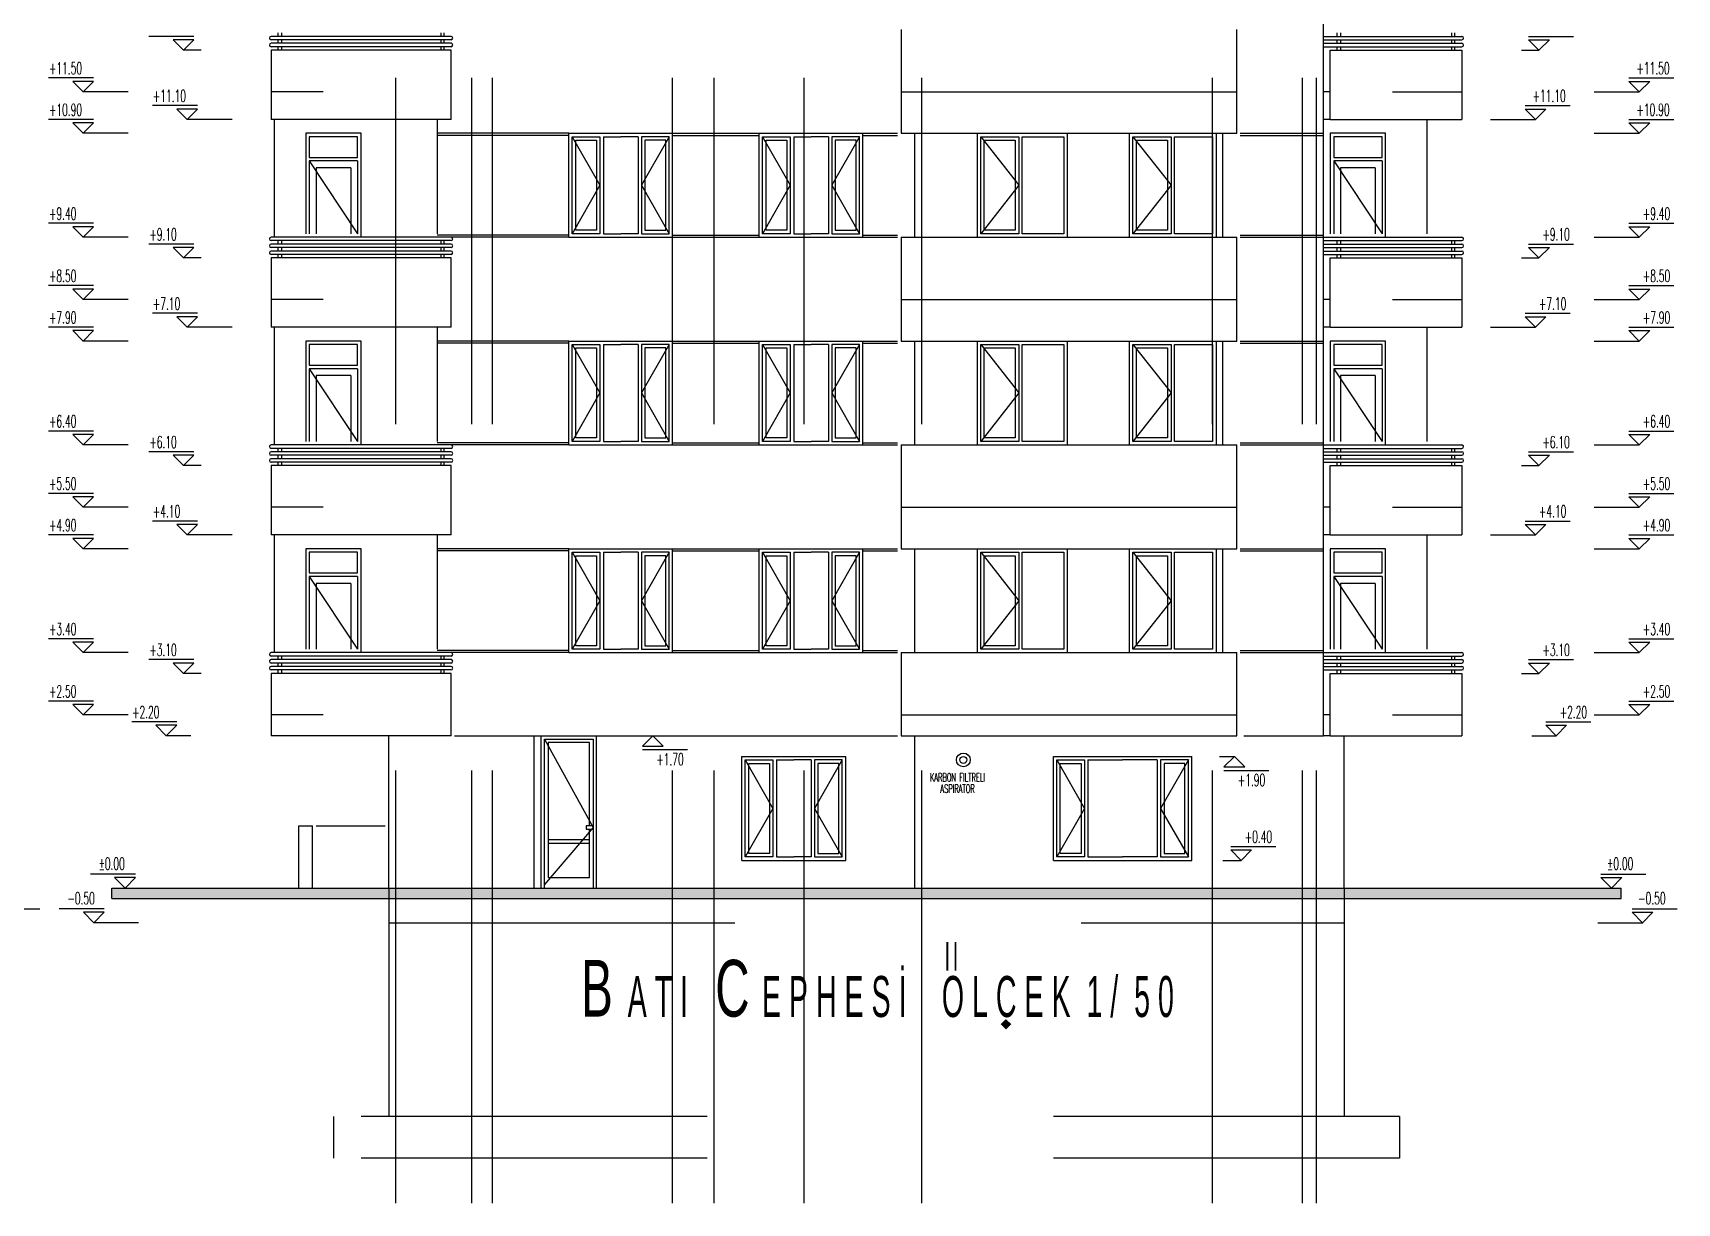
# Model space of a CAD drawing. Extents: x 78 to 306, y -397 to 18.
# Drawn here: x 279.6863 to 280.1613, y -396.9496 to -396.6116 of the extents above; entities that cross this region are included whole.
import ezdxf
from ezdxf.enums import TextEntityAlignment as Align

# ---------------------------------------------------------------- set-up
doc = ezdxf.new("R2010")
doc.units = 0
doc.header["$LTSCALE"] = 0.5
doc.header["$MEASUREMENT"] = 0
doc.linetypes.add('DASHDOT2', pattern=[0.5, 0.25, -0.125, 0, -0.125])
doc.linetypes.add('DOT2', pattern=[0.125, 0, -0.125])
for name, color, linetype in [('AKS', 5, 'DASHDOT2'), ('DUVAR', 6, 'CONTINUOUS'), ('IZDUSUM', 2, 'DOT2'), ('KAPI', 1, 'CONTINUOUS'), ('KOLON', 4, 'CONTINUOUS'), ('MERDIVEN', 3, 'CONTINUOUS'), ('OLCU', 31, 'CONTINUOUS'), ('TARAMA', 8, 'CONTINUOUS'), ('TEFRIS', 11, 'CONTINUOUS')]:
    doc.layers.add(name, color=color, linetype=linetype)
doc.styles.add('MİMARİ YAZI', font='arial.ttf')
doc.styles.add('OLCU', font='romans.shx', dxfattribs={"width": 0.6, "height": 0.125})

msp = doc.modelspace()

# ---------------------------------------------------------------- hatches: boundary and pattern name
at = {"layer": 'KAPI', "ltscale": 1.4}
h = msp.add_hatch(color=256, dxfattribs=at)
h.dxf.hatch_style = 1
h.paths.add_polyline_path([(279.96744, -396.89941), (279.96886, -396.898), (279.96744, -396.89658), (279.96603, -396.898)])
at = {"layer": 'TEFRIS', "ltscale": 1.4}
msp.add_hatch(color=256, dxfattribs=at).paths.add_polyline_path([(280.14514, -396.86156), (280.14514, -396.85856), (279.70914, -396.85856), (279.70914, -396.86156)])

# ---------------------------------------------------------------- linework, layer by layer
at = {"layer": 'AKS'}
for p, q in [((279.79114, -396.94956), (279.79114, -396.29556)), ((279.81314, -396.94956), (279.81314, -396.29556)), ((279.87114, -396.94956), (279.87114, -396.29556)), ((279.90914, -396.94956), (279.90914, -396.29556)), ((279.94314, -396.94956), (279.94314, -396.29556)), ((280.02714, -396.94956), (280.02714, -396.29556)), ((280.05714, -396.94956), (280.05714, -396.29556)), ((279.81914, -396.94956), (279.81914, -396.29956)), ((279.88314, -396.94956), (279.88314, -396.29956)), ((280.05314, -396.94956), (280.05314, -396.29956))]:
    msp.add_line(p, q, dxfattribs=at)
at = {"layer": 'DUVAR'}
for p, q in [((279.75514, -396.61656), (279.75514, -396.63656)), ((279.80714, -396.61656), (279.75514, -396.61656)), ((279.80714, -396.63656), (279.80714, -396.61656)), ((279.80714, -396.63656), (279.75514, -396.63656)), ((279.80314, -396.63656), (279.80314, -396.66956)), ((279.84114, -396.67056), (279.84114, -396.64056)), ((279.84114, -396.64056), (279.87114, -396.64056)), ((279.87114, -396.67056), (279.87114, -396.64056)), ((279.89614, -396.67056), (279.89614, -396.64056)), ((279.89614, -396.64056), (279.92614, -396.64056)), ((279.92614, -396.67056), (279.92614, -396.64056)), ((280.03014, -396.67056), (280.03014, -396.64056)), ((279.84114, -396.67056), (279.87114, -396.67056)), ((279.89614, -396.67056), (279.92614, -396.67056)), ((279.75514, -396.67656), (279.75514, -396.69656)), ((279.80714, -396.67656), (279.75514, -396.67656)), ((279.80714, -396.69656), (279.80714, -396.67656)), ((279.80714, -396.69656), (279.75514, -396.69656)), ((279.80314, -396.69656), (279.80314, -396.72956)), ((279.84114, -396.73056), (279.84114, -396.70056)), ((279.84114, -396.70056), (279.87114, -396.70056)), ((279.87114, -396.73056), (279.87114, -396.70056)), ((279.89614, -396.73056), (279.89614, -396.70056)), ((279.89614, -396.70056), (279.92614, -396.70056)), ((279.92614, -396.73056), (279.92614, -396.70056)), ((280.03014, -396.73056), (280.03014, -396.70056)), ((279.84114, -396.73056), (279.87114, -396.73056)), ((279.89614, -396.73056), (279.92614, -396.73056)), ((279.75514, -396.73656), (279.75514, -396.75656)), ((279.80714, -396.73656), (279.75514, -396.73656)), ((279.80714, -396.75656), (279.80714, -396.73656)), ((279.80714, -396.75656), (279.75514, -396.75656)), ((279.80314, -396.75656), (279.80314, -396.78956)), ((279.84114, -396.79056), (279.84114, -396.76056)), ((279.84114, -396.76056), (279.87114, -396.76056)), ((279.87114, -396.79056), (279.87114, -396.76056)), ((279.89614, -396.79056), (279.89614, -396.76056)), ((279.89614, -396.76056), (279.92614, -396.76056)), ((279.92614, -396.79056), (279.92614, -396.76056)), ((280.03014, -396.79056), (280.03014, -396.76056)), ((280.00314, -396.77756), (280.00314, -396.77356)), ((279.84114, -396.79056), (279.87114, -396.79056)), ((279.89614, -396.79056), (279.92614, -396.79056)), ((279.75514, -396.79656), (279.75514, -396.81456)), ((279.80714, -396.79656), (279.75514, -396.79656)), ((279.80714, -396.81456), (279.80714, -396.79656)), ((279.80714, -396.81456), (279.75514, -396.81456)), ((279.80814, -396.81456), (279.93614, -396.81456))]:
    msp.add_line(p, q, dxfattribs=at)
at = {"layer": 'IZDUSUM', "ltscale": 0.5}
for p, q in [((279.77014, -396.62856), (279.75514, -396.62856)), ((279.93714, -396.62856), (280.03414, -396.62856)), ((280.07914, -396.62856), (280.09914, -396.62856)), ((279.84214, -396.64156), (279.85014, -396.65556)), ((279.87014, -396.64156), (279.86214, -396.65556)), ((279.89714, -396.64156), (279.90514, -396.65556)), ((279.92514, -396.64156), (279.91714, -396.65556)), ((279.96014, -396.64156), (279.97114, -396.65556)), ((280.00414, -396.64156), (280.01514, -396.65556)), ((279.85014, -396.65556), (279.84214, -396.66956)), ((279.86214, -396.65556), (279.87014, -396.66956)), ((279.90514, -396.65556), (279.89714, -396.66956)), ((279.91714, -396.65556), (279.92514, -396.66956)), ((279.97114, -396.65556), (279.96014, -396.66956)), ((280.01514, -396.65556), (280.00414, -396.66956)), ((279.77014, -396.68856), (279.75514, -396.68856)), ((279.93714, -396.68856), (280.03414, -396.68856)), ((280.07914, -396.68856), (280.09914, -396.68856)), ((279.84214, -396.70156), (279.85014, -396.71556)), ((279.87014, -396.70156), (279.86214, -396.71556)), ((279.89714, -396.70156), (279.90514, -396.71556)), ((279.92514, -396.70156), (279.91714, -396.71556)), ((279.96014, -396.70156), (279.97114, -396.71556)), ((280.00414, -396.70156), (280.01514, -396.71556)), ((279.85014, -396.71556), (279.84214, -396.72956)), ((279.86214, -396.71556), (279.87014, -396.72956)), ((279.90514, -396.71556), (279.89714, -396.72956)), ((279.91714, -396.71556), (279.92514, -396.72956)), ((279.97114, -396.71556), (279.96014, -396.72956)), ((280.01514, -396.71556), (280.00414, -396.72956)), ((279.77014, -396.74856), (279.75514, -396.74856)), ((279.93714, -396.74856), (280.03414, -396.74856)), ((280.07914, -396.74856), (280.09914, -396.74856)), ((279.84214, -396.76156), (279.85014, -396.77556)), ((279.87014, -396.76156), (279.86214, -396.77556)), ((279.89714, -396.76156), (279.90514, -396.77556)), ((279.92514, -396.76156), (279.91714, -396.77556)), ((279.96014, -396.76156), (279.97114, -396.77556)), ((280.00414, -396.76156), (280.01514, -396.77556)), ((279.85014, -396.77556), (279.84214, -396.78956)), ((279.86214, -396.77556), (279.87014, -396.78956)), ((279.90514, -396.77556), (279.89714, -396.78956)), ((279.91714, -396.77556), (279.92514, -396.78956)), ((279.97114, -396.77556), (279.96014, -396.78956)), ((280.01514, -396.77556), (280.00414, -396.78956)), ((279.77014, -396.80856), (279.75514, -396.80856)), ((279.93714, -396.80856), (280.03414, -396.80856)), ((280.07914, -396.80856), (280.09914, -396.80856)), ((279.83414, -396.81556), (279.84814, -396.84106)), ((279.89214, -396.82156), (279.90014, -396.83556)), ((279.92014, -396.82156), (279.91214, -396.83556)), ((279.98214, -396.82156), (279.99014, -396.83556)), ((280.02014, -396.82156), (280.01214, -396.83556)), ((279.90014, -396.83556), (279.89214, -396.84956)), ((279.91214, -396.83556), (279.92014, -396.84956)), ((279.99014, -396.83556), (279.98214, -396.84956)), ((280.01214, -396.83556), (280.02014, -396.84956)), ((279.84814, -396.84106), (279.83414, -396.85756)), ((279.78914, -396.85856), (279.78914, -396.92456)), ((280.06514, -396.85856), (280.06514, -396.92456)), ((279.78914, -396.86856), (280.06514, -396.86856)), ((280.08114, -396.92456), (279.77314, -396.92456)), ((279.77314, -396.92456), (279.77314, -396.93656)), ((280.08114, -396.92456), (280.08114, -396.93656)), ((280.08114, -396.93656), (279.77314, -396.93656))]:
    msp.add_line(p, q, dxfattribs=at)
at = {"layer": 'IZDUSUM', "ltscale": 0.4}
for p, q in [((279.76614, -396.64856), (279.78014, -396.66956)), ((280.06214, -396.64856), (280.07614, -396.66956)), ((279.76614, -396.70856), (279.78014, -396.72956)), ((280.06214, -396.70856), (280.07614, -396.72956)), ((279.76614, -396.76856), (279.78014, -396.78956)), ((280.06214, -396.76856), (280.07614, -396.78956))]:
    msp.add_line(p, q, dxfattribs=at)
at = {"layer": 'KAPI', "ltscale": 1.4}
for p, q in [((279.80714, -396.61256), (279.75514, -396.61256)), ((279.80714, -396.61356), (279.75514, -396.61356)), ((279.80714, -396.61456), (279.75514, -396.61456)), ((279.75714, -396.61256), (279.75714, -396.61156)), ((279.75714, -396.61456), (279.75714, -396.61356)), ((279.75814, -396.61156), (279.75814, -396.61256)), ((279.75814, -396.61356), (279.75814, -396.61456)), ((279.80414, -396.61156), (279.80414, -396.61256)), ((279.80414, -396.61356), (279.80414, -396.61456)), ((279.80514, -396.61256), (279.80514, -396.61156)), ((279.80514, -396.61456), (279.80514, -396.61356)), ((280.05914, -396.61256), (280.09914, -396.61256)), ((280.05914, -396.61356), (280.09914, -396.61356)), ((280.05914, -396.61456), (280.09914, -396.61456)), ((280.06314, -396.61256), (280.06314, -396.61156)), ((280.06314, -396.61456), (280.06314, -396.61356)), ((280.06414, -396.61156), (280.06414, -396.61256)), ((280.06414, -396.61356), (280.06414, -396.61456)), ((280.09614, -396.61156), (280.09614, -396.61256)), ((280.09614, -396.61356), (280.09614, -396.61456)), ((280.09714, -396.61256), (280.09714, -396.61156)), ((280.09714, -396.61456), (280.09714, -396.61356)), ((279.80714, -396.61556), (279.75514, -396.61556)), ((279.75714, -396.61656), (279.75714, -396.61556)), ((279.75814, -396.61556), (279.75814, -396.61656)), ((279.80414, -396.61556), (279.80414, -396.61656)), ((279.80514, -396.61656), (279.80514, -396.61556)), ((280.05914, -396.61556), (280.09914, -396.61556)), ((280.06314, -396.61656), (280.06314, -396.61556)), ((280.06414, -396.61556), (280.06414, -396.61656)), ((280.09614, -396.61556), (280.09614, -396.61656)), ((280.09714, -396.61656), (280.09714, -396.61556)), ((279.75614, -396.67056), (279.75614, -396.63656)), ((279.76514, -396.64056), (279.76514, -396.66956)), ((279.78114, -396.64056), (279.76514, -396.64056)), ((279.78014, -396.64156), (279.76614, -396.64156)), ((279.76614, -396.64156), (279.76614, -396.64756)), ((279.78014, -396.64756), (279.78014, -396.64156)), ((279.78114, -396.67056), (279.78114, -396.64056)), ((279.84214, -396.64156), (279.85014, -396.64156)), ((279.84214, -396.66956), (279.84214, -396.64156)), ((279.84314, -396.64256), (279.84914, -396.64256)), ((279.84314, -396.66856), (279.84314, -396.64256)), ((279.84914, -396.64256), (279.84914, -396.66856)), ((279.85014, -396.64156), (279.85014, -396.66956)), ((279.85114, -396.64156), (279.85614, -396.64156)), ((279.85114, -396.64156), (279.85114, -396.66956)), ((279.86114, -396.64156), (279.85614, -396.64156)), ((279.86114, -396.64156), (279.86114, -396.66956)), ((279.87014, -396.64156), (279.86214, -396.64156)), ((279.86214, -396.64156), (279.86214, -396.66956)), ((279.86914, -396.64256), (279.86314, -396.64256)), ((279.86314, -396.64256), (279.86314, -396.66856)), ((279.86914, -396.66856), (279.86914, -396.64256)), ((279.87014, -396.66956), (279.87014, -396.64156)), ((279.89714, -396.64156), (279.90514, -396.64156)), ((279.89714, -396.66956), (279.89714, -396.64156)), ((279.89814, -396.64256), (279.90414, -396.64256)), ((279.89814, -396.66856), (279.89814, -396.64256)), ((279.90414, -396.64256), (279.90414, -396.66856)), ((279.90514, -396.64156), (279.90514, -396.66956)), ((279.90614, -396.64156), (279.91114, -396.64156)), ((279.90614, -396.64156), (279.90614, -396.66956)), ((279.91614, -396.64156), (279.91114, -396.64156)), ((279.91614, -396.64156), (279.91614, -396.66956)), ((279.92514, -396.64156), (279.91714, -396.64156)), ((279.91714, -396.64156), (279.91714, -396.66956)), ((279.92414, -396.64256), (279.91814, -396.64256)), ((279.91814, -396.64256), (279.91814, -396.66856)), ((279.92414, -396.66856), (279.92414, -396.64256)), ((279.92514, -396.66956), (279.92514, -396.64156)), ((279.96014, -396.64156), (279.97114, -396.64156)), ((279.96014, -396.66956), (279.96014, -396.64156)), ((279.96114, -396.64256), (279.97014, -396.64256)), ((279.96114, -396.66856), (279.96114, -396.64256)), ((279.97014, -396.64256), (279.97014, -396.66856)), ((279.97114, -396.64156), (279.97114, -396.66956)), ((279.97214, -396.64156), (279.98414, -396.64156)), ((279.97214, -396.66956), (279.97214, -396.64156)), ((279.98414, -396.64156), (279.98414, -396.66956)), ((280.00414, -396.64156), (280.01514, -396.64156)), ((280.00414, -396.66956), (280.00414, -396.64156)), ((280.00514, -396.64256), (280.01414, -396.64256)), ((280.00514, -396.66856), (280.00514, -396.64256)), ((280.01414, -396.64256), (280.01414, -396.66856)), ((280.01514, -396.64156), (280.01514, -396.66956)), ((280.01614, -396.64156), (280.02714, -396.64156)), ((280.01614, -396.66956), (280.01614, -396.64156)), ((280.02714, -396.64156), (280.02714, -396.66956)), ((280.02814, -396.64056), (280.02814, -396.67056)), ((279.76614, -396.64756), (279.78014, -396.64756)), ((279.78014, -396.64856), (279.76614, -396.64856)), ((279.76614, -396.64856), (279.76614, -396.66956)), ((279.78014, -396.64856), (279.78014, -396.66956)), ((279.77814, -396.65056), (279.76814, -396.65056)), ((279.76814, -396.65056), (279.76814, -396.66956)), ((279.77814, -396.65056), (279.77814, -396.66956)), ((279.80714, -396.67056), (279.75514, -396.67056)), ((279.80714, -396.67156), (279.75514, -396.67156)), ((279.75714, -396.67256), (279.75714, -396.67156)), ((279.75814, -396.67156), (279.75814, -396.67256)), ((279.80414, -396.67156), (279.80414, -396.67256)), ((279.80514, -396.67256), (279.80514, -396.67156)), ((279.85014, -396.66956), (279.84214, -396.66956)), ((279.84914, -396.66856), (279.84314, -396.66856)), ((279.85114, -396.66956), (279.85614, -396.66956)), ((279.86114, -396.66956), (279.85614, -396.66956)), ((279.86214, -396.66956), (279.87014, -396.66956)), ((279.86314, -396.66856), (279.86914, -396.66856)), ((279.90514, -396.66956), (279.89714, -396.66956)), ((279.90414, -396.66856), (279.89814, -396.66856)), ((279.90614, -396.66956), (279.91114, -396.66956)), ((279.91614, -396.66956), (279.91114, -396.66956)), ((279.91714, -396.66956), (279.92514, -396.66956)), ((279.91814, -396.66856), (279.92414, -396.66856)), ((279.97114, -396.66956), (279.96014, -396.66956)), ((279.97014, -396.66856), (279.96114, -396.66856)), ((279.98414, -396.66956), (279.97214, -396.66956)), ((280.01514, -396.66956), (280.00414, -396.66956)), ((280.01414, -396.66856), (280.00514, -396.66856)), ((280.02714, -396.66956), (280.01614, -396.66956)), ((280.05914, -396.67056), (280.09914, -396.67056)), ((280.05914, -396.67156), (280.09914, -396.67156)), ((280.06314, -396.67256), (280.06314, -396.67156)), ((280.06414, -396.67156), (280.06414, -396.67256)), ((280.09614, -396.67156), (280.09614, -396.67256)), ((280.09714, -396.67256), (280.09714, -396.67156)), ((279.80714, -396.67256), (279.75514, -396.67256)), ((279.80714, -396.67356), (279.75514, -396.67356)), ((279.80714, -396.67456), (279.75514, -396.67456)), ((279.80714, -396.67556), (279.75514, -396.67556)), ((279.75714, -396.67456), (279.75714, -396.67356)), ((279.75714, -396.67656), (279.75714, -396.67556)), ((279.75814, -396.67356), (279.75814, -396.67456)), ((279.75814, -396.67556), (279.75814, -396.67656)), ((279.80414, -396.67356), (279.80414, -396.67456)), ((279.80414, -396.67556), (279.80414, -396.67656)), ((279.80514, -396.67456), (279.80514, -396.67356)), ((279.80514, -396.67656), (279.80514, -396.67556)), ((280.05914, -396.67256), (280.09914, -396.67256)), ((280.05914, -396.67356), (280.09914, -396.67356)), ((280.05914, -396.67456), (280.09914, -396.67456)), ((280.05914, -396.67556), (280.09914, -396.67556)), ((280.06314, -396.67456), (280.06314, -396.67356)), ((280.06314, -396.67656), (280.06314, -396.67556)), ((280.06414, -396.67356), (280.06414, -396.67456)), ((280.06414, -396.67556), (280.06414, -396.67656)), ((280.09614, -396.67356), (280.09614, -396.67456)), ((280.09614, -396.67556), (280.09614, -396.67656)), ((280.09714, -396.67456), (280.09714, -396.67356)), ((280.09714, -396.67656), (280.09714, -396.67556)), ((279.75614, -396.73056), (279.75614, -396.69656)), ((279.76514, -396.70056), (279.76514, -396.72956)), ((279.78114, -396.70056), (279.76514, -396.70056)), ((279.78114, -396.73056), (279.78114, -396.70056)), ((280.02814, -396.70056), (280.02814, -396.73056)), ((279.78014, -396.70156), (279.76614, -396.70156)), ((279.76614, -396.70156), (279.76614, -396.70756)), ((279.78014, -396.70756), (279.78014, -396.70156)), ((279.84214, -396.70156), (279.85014, -396.70156)), ((279.84214, -396.72956), (279.84214, -396.70156)), ((279.84314, -396.70256), (279.84914, -396.70256)), ((279.84314, -396.72856), (279.84314, -396.70256)), ((279.84914, -396.70256), (279.84914, -396.72856)), ((279.85014, -396.70156), (279.85014, -396.72956)), ((279.85114, -396.70156), (279.85614, -396.70156)), ((279.85114, -396.70156), (279.85114, -396.72956)), ((279.86114, -396.70156), (279.85614, -396.70156)), ((279.86114, -396.70156), (279.86114, -396.72956)), ((279.87014, -396.70156), (279.86214, -396.70156)), ((279.86214, -396.70156), (279.86214, -396.72956)), ((279.86914, -396.70256), (279.86314, -396.70256)), ((279.86314, -396.70256), (279.86314, -396.72856)), ((279.86914, -396.72856), (279.86914, -396.70256)), ((279.87014, -396.72956), (279.87014, -396.70156)), ((279.89714, -396.70156), (279.90514, -396.70156)), ((279.89714, -396.72956), (279.89714, -396.70156)), ((279.89814, -396.70256), (279.90414, -396.70256)), ((279.89814, -396.72856), (279.89814, -396.70256)), ((279.90414, -396.70256), (279.90414, -396.72856)), ((279.90514, -396.70156), (279.90514, -396.72956)), ((279.90614, -396.70156), (279.91114, -396.70156)), ((279.90614, -396.70156), (279.90614, -396.72956)), ((279.91614, -396.70156), (279.91114, -396.70156)), ((279.91614, -396.70156), (279.91614, -396.72956)), ((279.92514, -396.70156), (279.91714, -396.70156)), ((279.91714, -396.70156), (279.91714, -396.72956)), ((279.92414, -396.70256), (279.91814, -396.70256)), ((279.91814, -396.70256), (279.91814, -396.72856)), ((279.92414, -396.72856), (279.92414, -396.70256)), ((279.92514, -396.72956), (279.92514, -396.70156)), ((279.96014, -396.70156), (279.97114, -396.70156)), ((279.96014, -396.72956), (279.96014, -396.70156)), ((279.96114, -396.70256), (279.97014, -396.70256)), ((279.96114, -396.72856), (279.96114, -396.70256)), ((279.97014, -396.70256), (279.97014, -396.72856)), ((279.97114, -396.70156), (279.97114, -396.72956)), ((279.97214, -396.70156), (279.98414, -396.70156)), ((279.97214, -396.72956), (279.97214, -396.70156)), ((279.98414, -396.70156), (279.98414, -396.72956)), ((280.00414, -396.70156), (280.01514, -396.70156)), ((280.00414, -396.72956), (280.00414, -396.70156)), ((280.00514, -396.70256), (280.01414, -396.70256)), ((280.00514, -396.72856), (280.00514, -396.70256)), ((280.01414, -396.70256), (280.01414, -396.72856)), ((280.01514, -396.70156), (280.01514, -396.72956)), ((280.01614, -396.70156), (280.02714, -396.70156)), ((280.01614, -396.72956), (280.01614, -396.70156)), ((280.02714, -396.70156), (280.02714, -396.72956)), ((279.76614, -396.70756), (279.78014, -396.70756)), ((279.78014, -396.70856), (279.76614, -396.70856)), ((279.76614, -396.70856), (279.76614, -396.72956)), ((279.78014, -396.70856), (279.78014, -396.72956)), ((279.77814, -396.71056), (279.76814, -396.71056)), ((279.76814, -396.71056), (279.76814, -396.72956)), ((279.77814, -396.71056), (279.77814, -396.72956)), ((279.84914, -396.72856), (279.84314, -396.72856)), ((279.86314, -396.72856), (279.86914, -396.72856)), ((279.90414, -396.72856), (279.89814, -396.72856)), ((279.91814, -396.72856), (279.92414, -396.72856)), ((279.97014, -396.72856), (279.96114, -396.72856)), ((280.01414, -396.72856), (280.00514, -396.72856)), ((279.80714, -396.73056), (279.75514, -396.73056)), ((279.80714, -396.73156), (279.75514, -396.73156)), ((279.80714, -396.73256), (279.75514, -396.73256)), ((279.80714, -396.73356), (279.75514, -396.73356)), ((279.75714, -396.73256), (279.75714, -396.73156)), ((279.75714, -396.73456), (279.75714, -396.73356)), ((279.75814, -396.73156), (279.75814, -396.73256)), ((279.75814, -396.73356), (279.75814, -396.73456)), ((279.80414, -396.73156), (279.80414, -396.73256)), ((279.80414, -396.73356), (279.80414, -396.73456)), ((279.80514, -396.73256), (279.80514, -396.73156)), ((279.80514, -396.73456), (279.80514, -396.73356)), ((279.85014, -396.72956), (279.84214, -396.72956)), ((279.85114, -396.72956), (279.85614, -396.72956)), ((279.86114, -396.72956), (279.85614, -396.72956)), ((279.86214, -396.72956), (279.87014, -396.72956)), ((279.90514, -396.72956), (279.89714, -396.72956)), ((279.90614, -396.72956), (279.91114, -396.72956)), ((279.91614, -396.72956), (279.91114, -396.72956)), ((279.91714, -396.72956), (279.92514, -396.72956)), ((279.97114, -396.72956), (279.96014, -396.72956)), ((279.98414, -396.72956), (279.97214, -396.72956)), ((280.01514, -396.72956), (280.00414, -396.72956)), ((280.02714, -396.72956), (280.01614, -396.72956)), ((280.05914, -396.73056), (280.09914, -396.73056)), ((280.05914, -396.73156), (280.09914, -396.73156)), ((280.05914, -396.73256), (280.09914, -396.73256)), ((280.05914, -396.73356), (280.09914, -396.73356)), ((280.06314, -396.73256), (280.06314, -396.73156)), ((280.06314, -396.73456), (280.06314, -396.73356)), ((280.06414, -396.73156), (280.06414, -396.73256)), ((280.06414, -396.73356), (280.06414, -396.73456)), ((280.09614, -396.73156), (280.09614, -396.73256)), ((280.09614, -396.73356), (280.09614, -396.73456)), ((280.09714, -396.73256), (280.09714, -396.73156)), ((280.09714, -396.73456), (280.09714, -396.73356)), ((279.80714, -396.73456), (279.75514, -396.73456)), ((279.80714, -396.73556), (279.75514, -396.73556)), ((279.75714, -396.73656), (279.75714, -396.73556)), ((279.75814, -396.73556), (279.75814, -396.73656)), ((279.80414, -396.73556), (279.80414, -396.73656)), ((279.80514, -396.73656), (279.80514, -396.73556)), ((280.05914, -396.73456), (280.09914, -396.73456)), ((280.05914, -396.73556), (280.09914, -396.73556)), ((280.06314, -396.73656), (280.06314, -396.73556)), ((280.06414, -396.73556), (280.06414, -396.73656)), ((280.09614, -396.73556), (280.09614, -396.73656)), ((280.09714, -396.73656), (280.09714, -396.73556)), ((279.75614, -396.79056), (279.75614, -396.75656)), ((279.76514, -396.76056), (279.76514, -396.78956)), ((279.78114, -396.76056), (279.76514, -396.76056)), ((279.78014, -396.76156), (279.76614, -396.76156)), ((279.76614, -396.76156), (279.76614, -396.76756)), ((279.78014, -396.76756), (279.78014, -396.76156)), ((279.78114, -396.79056), (279.78114, -396.76056)), ((279.84214, -396.76156), (279.85014, -396.76156)), ((279.84214, -396.78956), (279.84214, -396.76156)), ((279.84314, -396.76256), (279.84914, -396.76256)), ((279.84314, -396.78856), (279.84314, -396.76256)), ((279.84914, -396.76256), (279.84914, -396.78856)), ((279.85014, -396.76156), (279.85014, -396.78956)), ((279.85114, -396.76156), (279.85614, -396.76156)), ((279.85114, -396.76156), (279.85114, -396.78956)), ((279.86114, -396.76156), (279.85614, -396.76156)), ((279.86114, -396.76156), (279.86114, -396.78956)), ((279.87014, -396.76156), (279.86214, -396.76156)), ((279.86214, -396.76156), (279.86214, -396.78956)), ((279.86914, -396.76256), (279.86314, -396.76256)), ((279.86314, -396.76256), (279.86314, -396.78856)), ((279.86914, -396.78856), (279.86914, -396.76256)), ((279.87014, -396.78956), (279.87014, -396.76156)), ((279.89714, -396.76156), (279.90514, -396.76156)), ((279.89714, -396.78956), (279.89714, -396.76156)), ((279.89814, -396.76256), (279.90414, -396.76256)), ((279.89814, -396.78856), (279.89814, -396.76256)), ((279.90414, -396.76256), (279.90414, -396.78856)), ((279.90514, -396.76156), (279.90514, -396.78956)), ((279.90614, -396.76156), (279.91114, -396.76156)), ((279.90614, -396.76156), (279.90614, -396.78956)), ((279.91614, -396.76156), (279.91114, -396.76156)), ((279.91614, -396.76156), (279.91614, -396.78956)), ((279.92514, -396.76156), (279.91714, -396.76156)), ((279.91714, -396.76156), (279.91714, -396.78956)), ((279.92414, -396.76256), (279.91814, -396.76256)), ((279.91814, -396.76256), (279.91814, -396.78856)), ((279.92414, -396.78856), (279.92414, -396.76256)), ((279.92514, -396.78956), (279.92514, -396.76156)), ((279.96014, -396.76156), (279.97114, -396.76156)), ((279.96014, -396.78956), (279.96014, -396.76156)), ((279.96114, -396.76256), (279.97014, -396.76256)), ((279.96114, -396.78856), (279.96114, -396.76256)), ((279.97014, -396.76256), (279.97014, -396.78856)), ((279.97114, -396.76156), (279.97114, -396.78956)), ((279.97214, -396.76156), (279.98414, -396.76156)), ((279.97214, -396.78956), (279.97214, -396.76156)), ((279.98414, -396.76156), (279.98414, -396.78956)), ((280.00414, -396.76156), (280.01514, -396.76156)), ((280.00414, -396.78956), (280.00414, -396.76156)), ((280.00514, -396.76256), (280.01414, -396.76256)), ((280.00514, -396.78856), (280.00514, -396.76256)), ((280.01414, -396.76256), (280.01414, -396.78856)), ((280.01514, -396.76156), (280.01514, -396.78956)), ((280.01614, -396.76156), (280.02714, -396.76156)), ((280.01614, -396.78956), (280.01614, -396.76156)), ((280.02714, -396.76156), (280.02714, -396.78956)), ((280.02814, -396.76056), (280.02814, -396.79056)), ((279.76614, -396.76756), (279.78014, -396.76756)), ((279.78014, -396.76856), (279.76614, -396.76856)), ((279.76614, -396.76856), (279.76614, -396.78956)), ((279.77814, -396.77056), (279.76814, -396.77056)), ((279.76814, -396.77056), (279.76814, -396.78956)), ((279.77814, -396.77056), (279.77814, -396.78956)), ((279.78014, -396.76856), (279.78014, -396.78956)), ((279.80714, -396.79056), (279.75514, -396.79056)), ((279.85014, -396.78956), (279.84214, -396.78956)), ((279.84914, -396.78856), (279.84314, -396.78856)), ((279.85114, -396.78956), (279.85614, -396.78956)), ((279.86114, -396.78956), (279.85614, -396.78956)), ((279.86214, -396.78956), (279.87014, -396.78956)), ((279.86314, -396.78856), (279.86914, -396.78856)), ((279.90514, -396.78956), (279.89714, -396.78956)), ((279.90414, -396.78856), (279.89814, -396.78856)), ((279.90614, -396.78956), (279.91114, -396.78956)), ((279.91614, -396.78956), (279.91114, -396.78956)), ((279.91714, -396.78956), (279.92514, -396.78956)), ((279.91814, -396.78856), (279.92414, -396.78856)), ((279.97114, -396.78956), (279.96014, -396.78956)), ((279.97014, -396.78856), (279.96114, -396.78856)), ((279.98414, -396.78956), (279.97214, -396.78956)), ((280.01514, -396.78956), (280.00414, -396.78956)), ((280.01414, -396.78856), (280.00514, -396.78856)), ((280.02714, -396.78956), (280.01614, -396.78956)), ((280.05914, -396.79056), (280.09914, -396.79056)), ((279.80714, -396.79156), (279.75514, -396.79156)), ((279.80714, -396.79256), (279.75514, -396.79256)), ((279.80714, -396.79356), (279.75514, -396.79356)), ((279.80714, -396.79456), (279.75514, -396.79456)), ((279.80714, -396.79556), (279.75514, -396.79556)), ((279.75714, -396.79256), (279.75714, -396.79156)), ((279.75714, -396.79456), (279.75714, -396.79356)), ((279.75714, -396.79656), (279.75714, -396.79556)), ((279.75814, -396.79156), (279.75814, -396.79256)), ((279.75814, -396.79356), (279.75814, -396.79456)), ((279.75814, -396.79556), (279.75814, -396.79656)), ((279.80414, -396.79156), (279.80414, -396.79256)), ((279.80414, -396.79356), (279.80414, -396.79456)), ((279.80414, -396.79556), (279.80414, -396.79656)), ((279.80514, -396.79256), (279.80514, -396.79156)), ((279.80514, -396.79456), (279.80514, -396.79356)), ((279.80514, -396.79656), (279.80514, -396.79556)), ((280.05914, -396.79156), (280.09914, -396.79156)), ((280.05914, -396.79256), (280.09914, -396.79256)), ((280.05914, -396.79356), (280.09914, -396.79356)), ((280.05914, -396.79456), (280.09914, -396.79456)), ((280.05914, -396.79556), (280.09914, -396.79556)), ((280.06314, -396.79256), (280.06314, -396.79156)), ((280.06314, -396.79456), (280.06314, -396.79356)), ((280.06314, -396.79656), (280.06314, -396.79556)), ((280.06414, -396.79156), (280.06414, -396.79256)), ((280.06414, -396.79356), (280.06414, -396.79456)), ((280.06414, -396.79556), (280.06414, -396.79656)), ((280.09614, -396.79156), (280.09614, -396.79256)), ((280.09614, -396.79356), (280.09614, -396.79456)), ((280.09614, -396.79556), (280.09614, -396.79656)), ((280.09714, -396.79256), (280.09714, -396.79156)), ((280.09714, -396.79456), (280.09714, -396.79356)), ((280.09714, -396.79656), (280.09714, -396.79556)), ((279.89214, -396.82156), (279.90014, -396.82156)), ((279.89214, -396.84956), (279.89214, -396.82156)), ((279.89314, -396.82256), (279.89914, -396.82256)), ((279.89314, -396.84856), (279.89314, -396.82256)), ((279.89914, -396.82256), (279.89914, -396.84856)), ((279.90014, -396.82156), (279.90014, -396.84956)), ((279.90114, -396.82156), (279.90614, -396.82156)), ((279.90114, -396.82156), (279.90114, -396.84956)), ((279.91114, -396.82156), (279.90614, -396.82156)), ((279.91114, -396.82156), (279.91114, -396.84956)), ((279.92014, -396.82156), (279.91214, -396.82156)), ((279.91214, -396.82156), (279.91214, -396.84956)), ((279.91914, -396.82256), (279.91314, -396.82256)), ((279.91314, -396.82256), (279.91314, -396.84856)), ((279.91914, -396.84856), (279.91914, -396.82256)), ((279.92014, -396.84956), (279.92014, -396.82156)), ((279.98214, -396.82156), (279.99014, -396.82156)), ((279.98214, -396.84956), (279.98214, -396.82156)), ((279.98314, -396.82256), (279.98914, -396.82256)), ((279.98314, -396.84856), (279.98314, -396.82256)), ((279.98914, -396.82256), (279.98914, -396.84856)), ((279.99014, -396.82156), (279.99014, -396.84956)), ((279.99114, -396.82156), (280.00114, -396.82156)), ((279.99114, -396.82156), (279.99114, -396.84956)), ((280.01114, -396.82156), (280.00114, -396.82156)), ((280.01114, -396.82156), (280.01114, -396.84956)), ((280.02014, -396.82156), (280.01214, -396.82156)), ((280.01214, -396.82156), (280.01214, -396.84956)), ((280.01914, -396.82256), (280.01314, -396.82256)), ((280.01314, -396.82256), (280.01314, -396.84856)), ((280.01914, -396.84856), (280.01914, -396.82256)), ((280.02014, -396.84956), (280.02014, -396.82156)), ((279.90014, -396.84956), (279.89214, -396.84956)), ((279.89914, -396.84856), (279.89314, -396.84856)), ((279.90114, -396.84956), (279.90614, -396.84956)), ((279.91114, -396.84956), (279.90614, -396.84956)), ((279.91214, -396.84956), (279.92014, -396.84956)), ((279.91314, -396.84856), (279.91914, -396.84856)), ((279.99014, -396.84956), (279.98214, -396.84956)), ((279.98914, -396.84856), (279.98314, -396.84856)), ((279.99114, -396.84956), (280.00114, -396.84956)), ((280.01114, -396.84956), (280.00114, -396.84956)), ((280.01214, -396.84956), (280.02014, -396.84956)), ((280.01314, -396.84856), (280.01914, -396.84856))]:
    msp.add_line(p, q, dxfattribs=at)
at = {"layer": 'KAPI'}
for p, q in [((279.78914, -396.85856), (279.78914, -396.81456)), ((279.83114, -396.85856), (279.83114, -396.81456)), ((279.83314, -396.85856), (279.83314, -396.81456)), ((279.83314, -396.81456), (279.84914, -396.81456)), ((279.84914, -396.85856), (279.84914, -396.81456)), ((279.83414, -396.85856), (279.83414, -396.81556)), ((279.83414, -396.81556), (279.84814, -396.81556)), ((279.84714, -396.81656), (279.83514, -396.81656)), ((279.83514, -396.81656), (279.83514, -396.85556)), ((279.84714, -396.84056), (279.84714, -396.81656)), ((279.84814, -396.81556), (279.84814, -396.85856)), ((279.89114, -396.85056), (279.89114, -396.82056)), ((279.89114, -396.82056), (279.92114, -396.82056)), ((279.92114, -396.85056), (279.92114, -396.82056)), ((279.76314, -396.84056), (279.76714, -396.84056)), ((279.76314, -396.85856), (279.76314, -396.84056)), ((279.76714, -396.85856), (279.76714, -396.84056)), ((279.84814, -396.84056), (279.84614, -396.84056)), ((279.84614, -396.84056), (279.84614, -396.84156)), ((279.84614, -396.84156), (279.84814, -396.84156)), ((279.84714, -396.85556), (279.84714, -396.84156)), ((279.84814, -396.84156), (279.84814, -396.84056)), ((279.83514, -396.84456), (279.84714, -396.84456)), ((279.83514, -396.84556), (279.84714, -396.84556)), ((279.89114, -396.85056), (279.92114, -396.85056)), ((279.83514, -396.85556), (279.84714, -396.85556)), ((279.96603, -396.898), (279.96744, -396.89658)), ((279.96744, -396.89658), (279.96886, -396.898))]:
    msp.add_line(p, q, dxfattribs=at)
at = {"layer": 'KAPI', "ltscale": 1.4}
for radius in [0.002, 0.001]:
    msp.add_circle((279.95514, -396.82156), radius, dxfattribs=at)
for centre, start, end in [((279.75514, -396.61306), 90, 270), ((279.75514, -396.61506), 90, 270), ((279.80714, -396.61306), 270, 90), ((279.80714, -396.61506), 270, 90), ((280.09914, -396.61306), 270, 90), ((280.09914, -396.61506), 270, 90), ((279.75514, -396.67106), 90, 270), ((279.80714, -396.67106), 270, 90), ((280.09914, -396.67106), 270, 90), ((279.75514, -396.67306), 90, 270), ((279.75514, -396.67506), 90, 270), ((279.80714, -396.67306), 270, 90), ((279.80714, -396.67506), 270, 90), ((280.09914, -396.67306), 270, 90), ((280.09914, -396.67506), 270, 90), ((279.75514, -396.73106), 90, 270), ((279.75514, -396.73306), 90, 270), ((279.80714, -396.73106), 270, 90), ((279.80714, -396.73306), 270, 90), ((280.09914, -396.73106), 270, 90), ((280.09914, -396.73306), 270, 90), ((279.75514, -396.73506), 90, 270), ((279.80714, -396.73506), 270, 90), ((280.09914, -396.73506), 270, 90), ((279.75514, -396.79106), 90, 270), ((279.80714, -396.79106), 270, 90), ((280.09914, -396.79106), 270, 90), ((279.75514, -396.79306), 90, 270), ((279.75514, -396.79506), 90, 270), ((279.80714, -396.79306), 270, 90), ((279.80714, -396.79506), 270, 90), ((280.09914, -396.79306), 270, 90), ((280.09914, -396.79506), 270, 90)]:
    msp.add_arc(centre, 0.0005, start, end, dxfattribs=at)
at = {"layer": 'KOLON'}
for p, q in [((279.93714, -396.61056), (279.93714, -396.64056)), ((280.03414, -396.64056), (280.03414, -396.61056)), ((279.93714, -396.67056), (279.93714, -396.70056)), ((280.03414, -396.70056), (280.03414, -396.67056)), ((279.93714, -396.70056), (280.03414, -396.70056)), ((279.93714, -396.73056), (279.93714, -396.76056)), ((280.03414, -396.76056), (280.03414, -396.73056)), ((279.93714, -396.76056), (280.03414, -396.76056)), ((279.93714, -396.79056), (279.93714, -396.81456)), ((280.03414, -396.81456), (280.03414, -396.79056))]:
    msp.add_line(p, q, dxfattribs=at)
at = {"layer": 'KOLON', "ltscale": 1.4}
for p, q in [((279.93714, -396.64056), (280.03414, -396.64056)), ((279.94114, -396.67056), (279.94114, -396.64056)), ((279.95914, -396.64056), (279.95914, -396.67056)), ((279.98514, -396.64056), (279.98514, -396.67056)), ((280.00314, -396.67056), (280.00314, -396.64056)), ((279.98514, -396.65356), (279.98514, -396.67056)), ((280.00314, -396.65756), (280.00314, -396.65356)), ((279.93714, -396.67056), (280.03414, -396.67056)), ((279.94114, -396.73056), (279.94114, -396.70056)), ((279.95914, -396.70056), (279.95914, -396.73056)), ((279.98514, -396.70056), (279.98514, -396.73056)), ((280.00314, -396.73056), (280.00314, -396.70056)), ((279.98514, -396.71356), (279.98514, -396.73056)), ((280.00314, -396.71756), (280.00314, -396.71356)), ((279.93714, -396.73056), (280.03414, -396.73056)), ((279.94114, -396.79056), (279.94114, -396.76056)), ((279.95914, -396.76056), (279.95914, -396.79056)), ((279.98514, -396.76056), (279.98514, -396.79056)), ((280.00314, -396.79056), (280.00314, -396.76056)), ((279.98514, -396.77356), (279.98514, -396.79056)), ((279.93714, -396.79056), (280.03414, -396.79056)), ((279.93714, -396.81456), (280.03414, -396.81456))]:
    msp.add_line(p, q, dxfattribs=at)
at = {"layer": 'MERDIVEN', "ltscale": 1.4}
for p, q in [((280.05914, -396.81456), (280.05914, -396.46056)), ((280.06114, -396.61656), (280.09914, -396.61656)), ((280.06114, -396.63656), (280.06114, -396.61656)), ((280.09914, -396.61656), (280.09914, -396.63656)), ((280.06114, -396.62856), (280.05914, -396.62856)), ((280.06114, -396.63656), (280.05914, -396.63656)), ((280.06114, -396.63656), (280.09914, -396.63656)), ((280.06114, -396.67656), (280.09914, -396.67656)), ((280.06114, -396.69656), (280.06114, -396.67656)), ((280.09914, -396.67656), (280.09914, -396.69656)), ((280.06114, -396.68856), (280.05914, -396.68856)), ((280.06114, -396.69656), (280.05914, -396.69656)), ((280.06114, -396.69656), (280.09914, -396.69656)), ((280.06114, -396.73656), (280.09914, -396.73656)), ((280.06114, -396.75656), (280.06114, -396.73656)), ((280.09914, -396.73656), (280.09914, -396.75656)), ((280.06114, -396.74856), (280.05914, -396.74856)), ((280.06114, -396.75656), (280.05914, -396.75656)), ((280.06114, -396.75656), (280.09914, -396.75656)), ((280.06114, -396.79656), (280.09914, -396.79656)), ((280.06114, -396.81456), (280.06114, -396.79656)), ((280.09914, -396.79656), (280.09914, -396.81456)), ((280.06114, -396.80856), (280.05914, -396.80856)), ((280.03614, -396.81456), (280.05914, -396.81456)), ((280.06114, -396.81456), (280.05914, -396.81456)), ((280.06114, -396.81456), (280.09914, -396.81456))]:
    msp.add_line(p, q, dxfattribs=at)
at = {"layer": 'OLCU'}
for p, q in [((279.73286, -396.61256), (279.71986, -396.61256)), ((279.72986, -396.61656), (279.72686, -396.61356)), ((279.73286, -396.61356), (279.72686, -396.61356)), ((279.72986, -396.61656), (279.73286, -396.61356)), ((280.11843, -396.61256), (280.13143, -396.61256)), ((280.12143, -396.61656), (280.11843, -396.61356)), ((280.11843, -396.61356), (280.12443, -396.61356)), ((280.12143, -396.61656), (280.12443, -396.61356)), ((279.73494, -396.61656), (279.72986, -396.61656)), ((280.11635, -396.61656), (280.12143, -396.61656)), ((279.70386, -396.62456), (279.69086, -396.62456)), ((280.14743, -396.62456), (280.16043, -396.62456)), ((279.70086, -396.62856), (279.69786, -396.62556)), ((279.70386, -396.62556), (279.69786, -396.62556)), ((279.70086, -396.62856), (279.70386, -396.62556)), ((279.71386, -396.62856), (279.70086, -396.62856)), ((280.13743, -396.62856), (280.15043, -396.62856)), ((280.15043, -396.62856), (280.14743, -396.62556)), ((280.14743, -396.62556), (280.15343, -396.62556)), ((280.15043, -396.62856), (280.15343, -396.62556)), ((279.73386, -396.63256), (279.72086, -396.63256)), ((279.73086, -396.63656), (279.72786, -396.63356)), ((279.73386, -396.63356), (279.72786, -396.63356)), ((279.73086, -396.63656), (279.73386, -396.63356)), ((280.11743, -396.63256), (280.13043, -396.63256)), ((280.12043, -396.63656), (280.11743, -396.63356)), ((280.11743, -396.63356), (280.12343, -396.63356)), ((280.12043, -396.63656), (280.12343, -396.63356)), ((279.70386, -396.63656), (279.69086, -396.63656)), ((279.70086, -396.64056), (279.69786, -396.63756)), ((279.70386, -396.63756), (279.69786, -396.63756)), ((279.70086, -396.64056), (279.70386, -396.63756)), ((279.74386, -396.63656), (279.73086, -396.63656)), ((280.10743, -396.63656), (280.12043, -396.63656)), ((280.14743, -396.63656), (280.16043, -396.63656)), ((280.15043, -396.64056), (280.14743, -396.63756)), ((280.14743, -396.63756), (280.15343, -396.63756)), ((280.15043, -396.64056), (280.15343, -396.63756)), ((279.71386, -396.64056), (279.70086, -396.64056)), ((280.13743, -396.64056), (280.15043, -396.64056)), ((279.70386, -396.66656), (279.69086, -396.66656)), ((279.70086, -396.67056), (279.69786, -396.66756)), ((279.70386, -396.66756), (279.69786, -396.66756)), ((279.70086, -396.67056), (279.70386, -396.66756)), ((280.14743, -396.66656), (280.16043, -396.66656)), ((280.15043, -396.67056), (280.14743, -396.66756)), ((280.14743, -396.66756), (280.15343, -396.66756)), ((280.15043, -396.67056), (280.15343, -396.66756)), ((279.71386, -396.67056), (279.70086, -396.67056)), ((280.13743, -396.67056), (280.15043, -396.67056)), ((279.73286, -396.67256), (279.71986, -396.67256)), ((279.72986, -396.67656), (279.72686, -396.67356)), ((279.73286, -396.67356), (279.72686, -396.67356)), ((279.72986, -396.67656), (279.73286, -396.67356)), ((279.73494, -396.67656), (279.72986, -396.67656)), ((280.11635, -396.67656), (280.12143, -396.67656)), ((280.11843, -396.67256), (280.13143, -396.67256)), ((280.12143, -396.67656), (280.11843, -396.67356)), ((280.11843, -396.67356), (280.12443, -396.67356)), ((280.12143, -396.67656), (280.12443, -396.67356)), ((279.70386, -396.68456), (279.69086, -396.68456)), ((279.70086, -396.68856), (279.69786, -396.68556)), ((279.70386, -396.68556), (279.69786, -396.68556)), ((279.70086, -396.68856), (279.70386, -396.68556)), ((280.14743, -396.68456), (280.16043, -396.68456)), ((280.15043, -396.68856), (280.14743, -396.68556)), ((280.14743, -396.68556), (280.15343, -396.68556)), ((280.15043, -396.68856), (280.15343, -396.68556)), ((279.71386, -396.68856), (279.70086, -396.68856)), ((280.13743, -396.68856), (280.15043, -396.68856)), ((279.73386, -396.69256), (279.72086, -396.69256)), ((279.73086, -396.69656), (279.72786, -396.69356)), ((279.73386, -396.69356), (279.72786, -396.69356)), ((279.73086, -396.69656), (279.73386, -396.69356)), ((280.11743, -396.69256), (280.13043, -396.69256)), ((280.12043, -396.69656), (280.11743, -396.69356)), ((280.11743, -396.69356), (280.12343, -396.69356)), ((280.12043, -396.69656), (280.12343, -396.69356)), ((279.70386, -396.69656), (279.69086, -396.69656)), ((279.70086, -396.70056), (279.69786, -396.69756)), ((279.70386, -396.69756), (279.69786, -396.69756)), ((279.70086, -396.70056), (279.70386, -396.69756)), ((279.71386, -396.70056), (279.70086, -396.70056)), ((279.74386, -396.69656), (279.73086, -396.69656)), ((280.10743, -396.69656), (280.12043, -396.69656)), ((280.13743, -396.70056), (280.15043, -396.70056)), ((280.14743, -396.69656), (280.16043, -396.69656)), ((280.15043, -396.70056), (280.14743, -396.69756)), ((280.14743, -396.69756), (280.15343, -396.69756)), ((280.15043, -396.70056), (280.15343, -396.69756)), ((279.70386, -396.72656), (279.69086, -396.72656)), ((279.70086, -396.73056), (279.69786, -396.72756)), ((279.70386, -396.72756), (279.69786, -396.72756)), ((279.70086, -396.73056), (279.70386, -396.72756)), ((280.14743, -396.72656), (280.16043, -396.72656)), ((280.15043, -396.73056), (280.14743, -396.72756)), ((280.14743, -396.72756), (280.15343, -396.72756)), ((280.15043, -396.73056), (280.15343, -396.72756)), ((279.71386, -396.73056), (279.70086, -396.73056)), ((279.73286, -396.73256), (279.71986, -396.73256)), ((279.72986, -396.73656), (279.72686, -396.73356)), ((279.73286, -396.73356), (279.72686, -396.73356)), ((279.72986, -396.73656), (279.73286, -396.73356)), ((280.11843, -396.73256), (280.13143, -396.73256)), ((280.12143, -396.73656), (280.11843, -396.73356)), ((280.11843, -396.73356), (280.12443, -396.73356)), ((280.12143, -396.73656), (280.12443, -396.73356)), ((280.13743, -396.73056), (280.15043, -396.73056)), ((279.73494, -396.73656), (279.72986, -396.73656)), ((280.11635, -396.73656), (280.12143, -396.73656)), ((279.70386, -396.74456), (279.69086, -396.74456)), ((279.70086, -396.74856), (279.69786, -396.74556)), ((279.70386, -396.74556), (279.69786, -396.74556)), ((279.70086, -396.74856), (279.70386, -396.74556)), ((280.14743, -396.74456), (280.16043, -396.74456)), ((280.15043, -396.74856), (280.14743, -396.74556)), ((280.14743, -396.74556), (280.15343, -396.74556)), ((280.15043, -396.74856), (280.15343, -396.74556)), ((279.71386, -396.74856), (279.70086, -396.74856)), ((279.73386, -396.75256), (279.72086, -396.75256)), ((280.11743, -396.75256), (280.13043, -396.75256)), ((280.13743, -396.74856), (280.15043, -396.74856)), ((279.70386, -396.75656), (279.69086, -396.75656)), ((279.70086, -396.76056), (279.69786, -396.75756)), ((279.70386, -396.75756), (279.69786, -396.75756)), ((279.70086, -396.76056), (279.70386, -396.75756)), ((279.73086, -396.75656), (279.72786, -396.75356)), ((279.73386, -396.75356), (279.72786, -396.75356)), ((279.73086, -396.75656), (279.73386, -396.75356)), ((279.74386, -396.75656), (279.73086, -396.75656)), ((280.10743, -396.75656), (280.12043, -396.75656)), ((280.12043, -396.75656), (280.11743, -396.75356)), ((280.11743, -396.75356), (280.12343, -396.75356)), ((280.12043, -396.75656), (280.12343, -396.75356)), ((280.14743, -396.75656), (280.16043, -396.75656)), ((280.15043, -396.76056), (280.14743, -396.75756)), ((280.14743, -396.75756), (280.15343, -396.75756)), ((280.15043, -396.76056), (280.15343, -396.75756)), ((279.71386, -396.76056), (279.70086, -396.76056)), ((280.13743, -396.76056), (280.15043, -396.76056)), ((279.70386, -396.78656), (279.69086, -396.78656)), ((279.70086, -396.79056), (279.69786, -396.78756)), ((279.70386, -396.78756), (279.69786, -396.78756)), ((279.70086, -396.79056), (279.70386, -396.78756)), ((279.71386, -396.79056), (279.70086, -396.79056)), ((280.13743, -396.79056), (280.15043, -396.79056)), ((280.14743, -396.78656), (280.16043, -396.78656)), ((280.15043, -396.79056), (280.14743, -396.78756)), ((280.14743, -396.78756), (280.15343, -396.78756)), ((280.15043, -396.79056), (280.15343, -396.78756)), ((279.73286, -396.79256), (279.71986, -396.79256)), ((279.72986, -396.79656), (279.72686, -396.79356)), ((279.73286, -396.79356), (279.72686, -396.79356)), ((279.72986, -396.79656), (279.73286, -396.79356)), ((280.11843, -396.79256), (280.13143, -396.79256)), ((280.12143, -396.79656), (280.11843, -396.79356)), ((280.11843, -396.79356), (280.12443, -396.79356)), ((280.12143, -396.79656), (280.12443, -396.79356)), ((279.73494, -396.79656), (279.72986, -396.79656)), ((280.11635, -396.79656), (280.12143, -396.79656)), ((279.70386, -396.80456), (279.69086, -396.80456)), ((280.14743, -396.80456), (280.16043, -396.80456)), ((279.70086, -396.80856), (279.69786, -396.80556)), ((279.70386, -396.80556), (279.69786, -396.80556)), ((279.70086, -396.80856), (279.70386, -396.80556)), ((279.71386, -396.80856), (279.70086, -396.80856)), ((280.13743, -396.80856), (280.15043, -396.80856)), ((280.15043, -396.80856), (280.14743, -396.80556)), ((280.14743, -396.80556), (280.15343, -396.80556)), ((280.15043, -396.80856), (280.15343, -396.80556)), ((279.72786, -396.81056), (279.71486, -396.81056)), ((279.72486, -396.81456), (279.72186, -396.81156)), ((279.72786, -396.81156), (279.72186, -396.81156)), ((279.72486, -396.81456), (279.72786, -396.81156)), ((279.73194, -396.81456), (279.72486, -396.81456)), ((279.86114, -396.81456), (279.86543, -396.81456)), ((279.86543, -396.81456), (279.86243, -396.81756)), ((279.86543, -396.81456), (279.86843, -396.81756)), ((279.94114, -396.85856), (279.94114, -396.81456)), ((280.06514, -396.85856), (280.06514, -396.81456)), ((280.11935, -396.81456), (280.12643, -396.81456)), ((280.12343, -396.81056), (280.13643, -396.81056)), ((280.12643, -396.81456), (280.12343, -396.81156)), ((280.12343, -396.81156), (280.12943, -396.81156)), ((280.12643, -396.81456), (280.12943, -396.81156)), ((279.86243, -396.81756), (279.86843, -396.81756)), ((279.86243, -396.81856), (279.87543, -396.81856)), ((279.98114, -396.85056), (279.98114, -396.82056)), ((279.98114, -396.82056), (280.02114, -396.82056)), ((280.02114, -396.85056), (280.02114, -396.82056)), ((280.02914, -396.82056), (280.03343, -396.82056)), ((280.03343, -396.82056), (280.03043, -396.82356)), ((280.03043, -396.82356), (280.03643, -396.82356)), ((280.03343, -396.82056), (280.03643, -396.82356)), ((280.03043, -396.82456), (280.04343, -396.82456)), ((280.03243, -396.84656), (280.04543, -396.84656)), ((280.03543, -396.85056), (280.03243, -396.84756)), ((280.03243, -396.84756), (280.03843, -396.84756)), ((280.03543, -396.85056), (280.03843, -396.84756)), ((279.98114, -396.85056), (280.02114, -396.85056)), ((280.03014, -396.85056), (280.03543, -396.85056)), ((279.71594, -396.85456), (279.70294, -396.85456)), ((279.71294, -396.85856), (279.70994, -396.85556)), ((279.71594, -396.85556), (279.70994, -396.85556)), ((279.71294, -396.85856), (279.71594, -396.85556)), ((280.13935, -396.85456), (280.15235, -396.85456)), ((280.14235, -396.85856), (280.13935, -396.85556)), ((280.13935, -396.85556), (280.14535, -396.85556)), ((280.14235, -396.85856), (280.14535, -396.85556)), ((279.67535, -396.86456), (279.68835, -396.86456)), ((279.70694, -396.86456), (279.69394, -396.86456)), ((279.70394, -396.86856), (279.70094, -396.86556)), ((279.70694, -396.86556), (279.70094, -396.86556)), ((279.70394, -396.86856), (279.70694, -396.86556)), ((280.14835, -396.86456), (280.16135, -396.86456)), ((280.15135, -396.86856), (280.14835, -396.86556)), ((280.14835, -396.86556), (280.15435, -396.86556)), ((280.15135, -396.86856), (280.15435, -396.86556)), ((279.71686, -396.86856), (279.70386, -396.86856)), ((280.13843, -396.86856), (280.15143, -396.86856))]:
    msp.add_line(p, q, dxfattribs=at)
at = {"layer": 'TARAMA', "ltscale": 1.4}
for p, q in [((280.08914, -396.66956), (280.08914, -396.63656)), ((279.84114, -396.64056), (279.80314, -396.64056)), ((279.84114, -396.64116), (279.80314, -396.64116)), ((279.87114, -396.64056), (279.89614, -396.64056)), ((279.87114, -396.64116), (279.89614, -396.64116)), ((279.92614, -396.64056), (279.93614, -396.64056)), ((279.92614, -396.64116), (279.93614, -396.64116)), ((280.03514, -396.64056), (280.05914, -396.64056)), ((280.03514, -396.64116), (280.05914, -396.64116)), ((280.06114, -396.64056), (280.06114, -396.66956)), ((280.07714, -396.64056), (280.06114, -396.64056)), ((280.07614, -396.64156), (280.06214, -396.64156)), ((280.06214, -396.64156), (280.06214, -396.64756)), ((280.07614, -396.64756), (280.07614, -396.64156)), ((280.07714, -396.67056), (280.07714, -396.64056)), ((280.06214, -396.64756), (280.07614, -396.64756)), ((280.07614, -396.64856), (280.06214, -396.64856)), ((280.06214, -396.64856), (280.06214, -396.66956)), ((280.07614, -396.64856), (280.07614, -396.66956)), ((280.07414, -396.65056), (280.06414, -396.65056)), ((280.06414, -396.65056), (280.06414, -396.66956)), ((280.07414, -396.65056), (280.07414, -396.66956)), ((279.84114, -396.66996), (279.80314, -396.66996)), ((279.84114, -396.67056), (279.80314, -396.67056)), ((279.87114, -396.66996), (279.89614, -396.66996)), ((279.87114, -396.67056), (279.89614, -396.67056)), ((279.92614, -396.66996), (279.93614, -396.66996)), ((279.92614, -396.67056), (279.93614, -396.67056)), ((280.03514, -396.66996), (280.05914, -396.66996)), ((280.03514, -396.67056), (280.05914, -396.67056)), ((279.84114, -396.70056), (279.80314, -396.70056)), ((279.87114, -396.70056), (279.89614, -396.70056)), ((279.92614, -396.70056), (279.93614, -396.70056)), ((280.03514, -396.70056), (280.05914, -396.70056)), ((280.06114, -396.70056), (280.06114, -396.72956)), ((280.07714, -396.70056), (280.06114, -396.70056)), ((280.07714, -396.73056), (280.07714, -396.70056)), ((280.08914, -396.72956), (280.08914, -396.69656)), ((279.84114, -396.70116), (279.80314, -396.70116)), ((279.87114, -396.70116), (279.89614, -396.70116)), ((279.92614, -396.70116), (279.93614, -396.70116)), ((280.03514, -396.70116), (280.05914, -396.70116)), ((280.07614, -396.70156), (280.06214, -396.70156)), ((280.06214, -396.70156), (280.06214, -396.70756)), ((280.07614, -396.70756), (280.07614, -396.70156)), ((280.06214, -396.70756), (280.07614, -396.70756)), ((280.07614, -396.70856), (280.06214, -396.70856)), ((280.06214, -396.70856), (280.06214, -396.72956)), ((280.07614, -396.70856), (280.07614, -396.72956)), ((280.07414, -396.71056), (280.06414, -396.71056)), ((280.06414, -396.71056), (280.06414, -396.72956)), ((280.07414, -396.71056), (280.07414, -396.72956)), ((279.84114, -396.72996), (279.80314, -396.72996)), ((279.84114, -396.73056), (279.80314, -396.73056)), ((279.87114, -396.72996), (279.89614, -396.72996)), ((279.87114, -396.73056), (279.89614, -396.73056)), ((279.92614, -396.72996), (279.93614, -396.72996)), ((279.92614, -396.73056), (279.93614, -396.73056)), ((280.03514, -396.72996), (280.05914, -396.72996)), ((280.03514, -396.73056), (280.05914, -396.73056)), ((280.08914, -396.78956), (280.08914, -396.75656)), ((279.84114, -396.76056), (279.80314, -396.76056)), ((279.84114, -396.76116), (279.80314, -396.76116)), ((279.87114, -396.76056), (279.89614, -396.76056)), ((279.87114, -396.76116), (279.89614, -396.76116)), ((279.92614, -396.76056), (279.93614, -396.76056)), ((279.92614, -396.76116), (279.93614, -396.76116)), ((280.03514, -396.76056), (280.05914, -396.76056)), ((280.03514, -396.76116), (280.05914, -396.76116)), ((280.06114, -396.76056), (280.06114, -396.78956)), ((280.07714, -396.76056), (280.06114, -396.76056)), ((280.07614, -396.76156), (280.06214, -396.76156)), ((280.06214, -396.76156), (280.06214, -396.76756)), ((280.07614, -396.76756), (280.07614, -396.76156)), ((280.07714, -396.79056), (280.07714, -396.76056)), ((280.06214, -396.76756), (280.07614, -396.76756)), ((280.07614, -396.76856), (280.06214, -396.76856)), ((280.06214, -396.76856), (280.06214, -396.78956)), ((280.07414, -396.77056), (280.06414, -396.77056)), ((280.06414, -396.77056), (280.06414, -396.78956)), ((280.07414, -396.77056), (280.07414, -396.78956)), ((280.07614, -396.76856), (280.07614, -396.78956)), ((279.84114, -396.78996), (279.80314, -396.78996)), ((279.84114, -396.79056), (279.80314, -396.79056)), ((279.87114, -396.78996), (279.89614, -396.78996)), ((279.87114, -396.79056), (279.89614, -396.79056)), ((279.92614, -396.78996), (279.93614, -396.78996)), ((279.92614, -396.79056), (279.93614, -396.79056)), ((280.03514, -396.78996), (280.05914, -396.78996)), ((280.03514, -396.79056), (280.05914, -396.79056))]:
    msp.add_line(p, q, dxfattribs=at)
at = {"layer": 'TARAMA'}
msp.add_line((279.76814, -396.84056), (279.78814, -396.84056), dxfattribs=at)
at = {"layer": 'TEFRIS'}
for p, q in [((279.70914, -396.86156), (279.70914, -396.85856)), ((280.14514, -396.86156), (280.14514, -396.85856))]:
    msp.add_line(p, q, dxfattribs=at)
at = {"layer": 'TEFRIS', "ltscale": 1.4}
for p, q in [((279.70914, -396.85856), (280.14514, -396.85856)), ((279.70914, -396.86156), (280.14514, -396.86156))]:
    msp.add_line(p, q, dxfattribs=at)

# ---------------------------------------------------------------- texts
at = {"layer": 'KAPI', "ltscale": 1.4, "style": 'OLCU', "width": 0.5}
for s, p in [('KARBON FILTRELI', (279.95346, -396.8266)), ('ASPIRATOR', (279.95346, -396.82985))]:
    msp.add_text(s, height=0.0024, dxfattribs=at).set_placement(p, align=Align.MIDDLE)
at = {"layer": 'KAPI', "style": 'MİMARİ YAZI'}
for s, height, width, p in [('I', 0.00828, 0.5, (279.94973, -396.88243)), ('I', 0.00828, 0.5, (279.95207, -396.88243)), ('B', 0.01638, 0.6, (279.84471, -396.89569)), ('C', 0.01638, 0.6, (279.88346, -396.89569)), ('E P H E S İ', 0.01183, 0.5, (279.89692, -396.8958)), ('A T I', 0.01183, 0.5, (279.85816, -396.8958)), ('O L C E K  1 /  5 0', 0.01183, 0.5, (279.94892, -396.8958))]:
    msp.add_text(s, height=height, dxfattribs=dict(at, width=width)).set_placement(p)
at = {"layer": 'OLCU', "style": 'OLCU', "width": 0.55}
for s, p in [('+11.50', (279.69097, -396.62351)), ('+11.50', (280.1496, -396.62351)), ('+11.10', (279.72097, -396.63151)), ('+11.10', (280.1196, -396.63151)), ('+10.90', (279.69097, -396.63551)), ('+10.90', (280.1496, -396.63551)), ('+9.40', (279.69097, -396.66551)), ('+9.40', (280.15143, -396.66551)), ('+9.10', (279.71997, -396.67151)), ('+9.10', (280.12243, -396.67151)), ('+8.50', (279.69097, -396.68351)), ('+8.50', (280.15143, -396.68351)), ('+7.10', (279.72097, -396.69151)), ('+7.10', (280.12143, -396.69151)), ('+7.90', (279.69097, -396.69551)), ('+7.90', (280.15143, -396.69551)), ('+6.40', (279.69097, -396.72551)), ('+6.40', (280.15143, -396.72551)), ('+6.10', (279.71997, -396.73151)), ('+6.10', (280.12243, -396.73151)), ('+5.50', (279.69097, -396.74351)), ('+5.50', (280.15143, -396.74351)), ('+4.10', (279.72097, -396.75151)), ('+4.10', (280.12143, -396.75151)), ('+4.90', (279.69097, -396.75551)), ('+4.90', (280.15143, -396.75551)), ('+3.40', (279.69097, -396.78551)), ('+3.40', (280.15143, -396.78551)), ('+3.10', (279.71997, -396.79151)), ('+3.10', (280.12243, -396.79151)), ('+2.50', (279.69097, -396.80351)), ('+2.50', (280.15143, -396.80351)), ('+2.20', (279.71497, -396.80951)), ('+2.20', (280.12743, -396.80951)), ('+1.70', (279.86643, -396.82311)), ('+1.90', (280.03443, -396.82911)), ('+0.40', (280.03643, -396.84551)), ('±0.00', (279.70529, -396.85326)), ('±0.00', (280.1411, -396.85326)), ('-0.50', (279.69629, -396.86326)), ('-0.50', (280.1501, -396.86326))]:
    msp.add_text(s, height=0.0035, dxfattribs=at).set_placement(p)

doc.saveas('drawing.dxf')
